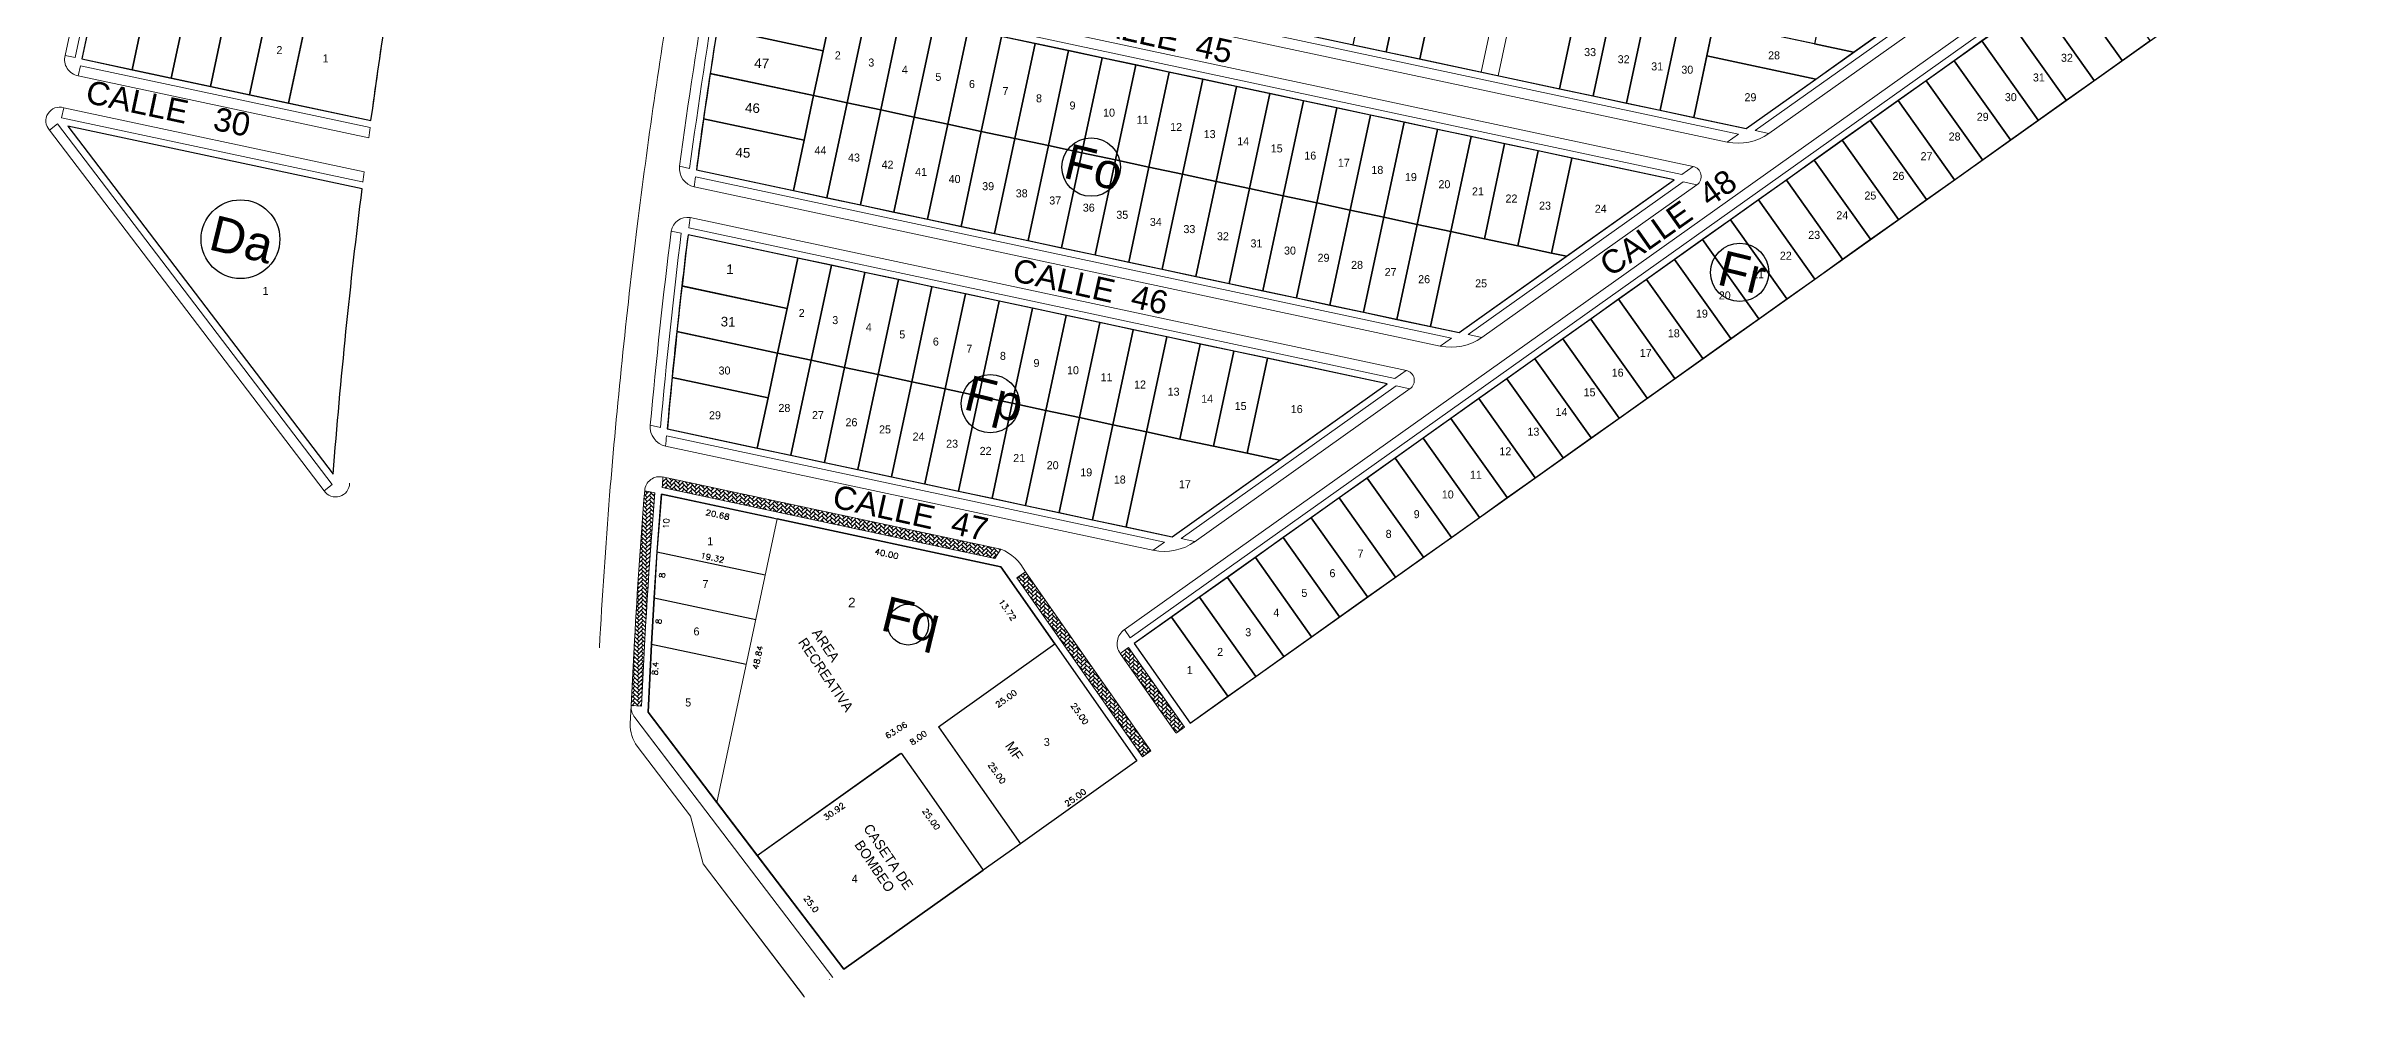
# Model space of a CAD drawing. Header units: millimetres. Extents: x 547073 to 557369, y 9424164 to 9429566.
# Drawn here: x 549485.6 to 549887.2, y 9427986.5 to 9428152.9 of the extents above; entities that cross this region are included whole.
import ezdxf

# ---------------------------------------------------------------- set-up
doc = ezdxf.new("R2010")
doc.units = ezdxf.units.MM
doc.layers.add('--- HATCH VEREDAS', color=7, linetype='Continuous', lineweight=25, true_color=0xb4b4b4)
for name, color, linetype, lineweight in [('00 Veredas', 253, 'Continuous', 15), ('MANZANAS', 1, 'Continuous', 30), ('medidas lotes', 7, 'Continuous', 13), ('MULTIFAMILIARES', 6, 'Continuous', 25), ('polilinea lote', 201, 'Continuous', 25), ('trazado manzanas', 6, 'Continuous', 25), ('VEREDAS', 140, 'Continuous', 20), ('VIVIENDA', 7, 'Continuous', 30)]:
    doc.layers.add(name, color=color, linetype=linetype, lineweight=lineweight)
doc.layers.add('NUMERACION', color=1, linetype='Continuous')
doc.layers.add('TEXTO-CATASTRO', color=12, linetype='Continuous')
doc.styles.add('KBYOZ', font='micross.ttf')
doc.styles.add('ROMANS', font='romans.shx', dxfattribs={"width": 1.1})
doc.dimstyles.new('COTA', dxfattribs={"dimtxt": 1, "dimasz": 2.5, "dimexe": 1.25, "dimexo": 0.625, "dimgap": 0.5, "dimtad": 1, "dimzin": 0, "dimdsep": 46, "dimtxsty": 'ROMANS', "dimblk1": 'NONE', "dimblk2": 'NONE', "dimsah": 1, "dimcen": 2.5, "dimse1": 1, "dimse2": 1, "dimsd1": 1, "dimsd2": 1, "dimclrt": 256, "dimadec": 0, "dimazin": 0, "dimtfac": 1, "dimtmove": 0, "dimatfit": 3, "dimldrblk": 'NONE', "dimfxl": 1, "dimtolj": 1, "dimtzin": 0, "dimarcsym": 0})
pattern_1 = [(45.0163705026, (8026.24636, -545.84225), (-0.000205266503, 0.71842046036), [1.524, -0.508]), (135.0163705026, (8026.60547, -545.48294), (-0.000205266503, 0.71842046036), [1.524, -0.508])]

# ---------------------------------------------------------------- blocks, each defined once
blk = doc.blocks.new('*D84')
at = {"layer": 'Defpoints', "color": 0, "lineweight": 70, "transparency": 16777216}
for p in [(549592.57, 9428064.41), (549592.03, 9428056.34), (549594.12, 9428056.18)]:
    blk.add_point(p, dxfattribs=at)
at = {"layer": 'VIVIENDA', "transparency": 16777216, "insert": (549593.42, 9428060.29), "char_height": 1, "attachment_point": 5, "rotation": 85.706, "style": 'ROMANS'}
blk.add_mtext('\\A1;8', dxfattribs=at)
blk = doc.blocks.new('_None')
blk = doc.blocks.new('*D111')
at = {"layer": 'Defpoints', "color": 0, "lineweight": 70, "transparency": 16777216}
for p in [(549592.03, 9428056.34), (549591.56, 9428048.26), (549593.51, 9428048.11)]:
    blk.add_point(p, dxfattribs=at)
at = {"layer": 'VIVIENDA', "transparency": 16777216, "insert": (549592.82, 9428052.22), "char_height": 1, "attachment_point": 5, "rotation": 85.706, "style": 'ROMANS'}
blk.add_mtext('\\A1;8', dxfattribs=at)
blk = doc.blocks.new('*D112')
at = {"layer": 'Defpoints', "color": 0, "lineweight": 70, "transparency": 16777216}
for p in [(549591.56, 9428048.26), (549591.13, 9428039.84), (549592.88, 9428039.7)]:
    blk.add_point(p, dxfattribs=at)
at = {"layer": 'VIVIENDA', "transparency": 16777216, "insert": (549592.2, 9428043.98), "char_height": 1, "attachment_point": 5, "rotation": 85.706, "style": 'ROMANS'}
blk.add_mtext('\\A1;8.4', dxfattribs=at)
blk = doc.blocks.new('*D113')
at = {"layer": 'Defpoints', "color": 0, "lineweight": 70, "transparency": 16777216}
for p in [(549593.32, 9428074.47), (549592.57, 9428064.41), (549594.74, 9428064.24)]:
    blk.add_point(p, dxfattribs=at)
at = {"layer": 'VIVIENDA', "transparency": 16777216, "insert": (549594.12, 9428069.35), "char_height": 1, "attachment_point": 5, "rotation": 85.7171, "style": 'ROMANS'}
blk.add_mtext('\\A1;10', dxfattribs=at)
blk = doc.blocks.new('*D114')
at = {"layer": 'Defpoints', "color": 0, "lineweight": 70, "transparency": 16777216}
for p in [(549613.55, 9428070.15), (549603.35, 9428022.39), (549606.03, 9428021.82)]:
    blk.add_point(p, dxfattribs=at)
at = {"layer": 'VIVIENDA', "transparency": 16777216, "insert": (549610.15, 9428045.91), "char_height": 1, "attachment_point": 5, "rotation": 77.9496, "style": 'ROMANS'}
blk.add_mtext('\\A1;48.84', dxfattribs=at)
blk = doc.blocks.new('*D115')
at = {"layer": 'Defpoints', "color": 0, "lineweight": 70, "transparency": 16777216}
for p in [(549613.55, 9428070.15), (549652.05, 9428058.91), (549652.67, 9428061.8)]:
    blk.add_point(p, dxfattribs=at)
at = {"layer": 'VIVIENDA', "transparency": 16777216, "insert": (549632.7, 9428064.06), "char_height": 1, "attachment_point": 5, "rotation": 347.9496, "style": 'ROMANS'}
blk.add_mtext('\\A1;40.00', dxfattribs=at)
blk = doc.blocks.new('*D85')
at = {"layer": 'Defpoints', "color": 0, "lineweight": 70, "transparency": 16777216}
for p in [(549652.67, 9428061.8), (549656.96, 9428048.06), (549660.54, 9428050.56)]:
    blk.add_point(p, dxfattribs=at)
at = {"layer": 'VIVIENDA', "transparency": 16777216, "insert": (549653.84, 9428054.25), "char_height": 1, "attachment_point": 5, "rotation": 305.0271, "style": 'ROMANS'}
blk.add_mtext('\\A1;13.72', dxfattribs=at)
blk = doc.blocks.new('*D116')
at = {"layer": 'Defpoints', "color": 0, "lineweight": 70, "transparency": 16777216}
for p in [(549662.14, 9428048.29), (549608.32, 9428015.4), (549608.95, 9428014.4)]:
    blk.add_point(p, dxfattribs=at)
at = {"layer": 'VIVIENDA', "transparency": 16777216, "insert": (549634.37, 9428033.19), "char_height": 1, "attachment_point": 5, "rotation": 32.5004, "style": 'ROMANS'}
blk.add_mtext('\\A1;63.06', dxfattribs=at)
blk = doc.blocks.new('*D117')
at = {"layer": 'Defpoints', "color": 0, "lineweight": 70, "transparency": 16777216}
for p in [(549593.32, 9428074.47), (549613.04, 9428067.76), (549613.55, 9428070.15)]:
    blk.add_point(p, dxfattribs=at)
at = {"layer": 'VIVIENDA', "transparency": 16777216, "insert": (549603.13, 9428070.9), "char_height": 1, "attachment_point": 5, "rotation": 347.9496, "style": 'ROMANS'}
blk.add_mtext('\\A1;20.68', dxfattribs=at)
blk = doc.blocks.new('*D118')
at = {"layer": 'Defpoints', "color": 0, "lineweight": 70, "transparency": 16777216}
for p in [(549592.57, 9428064.41), (549611.46, 9428060.37), (549611.46, 9428060.37)]:
    blk.add_point(p, dxfattribs=at)
at = {"layer": 'MULTIFAMILIARES', "transparency": 16777216, "insert": (549602.22, 9428063.37), "char_height": 1, "attachment_point": 5, "rotation": 347.9496, "style": 'ROMANS'}
blk.add_mtext('\\A1;19.32', dxfattribs=at)
blk = doc.blocks.new('*D86')
at = {"layer": 'Defpoints', "color": 0, "lineweight": 70, "transparency": 16777216}
for p in [(549662.14, 9428048.29), (549676.49, 9428027.81), (549672.84, 9428025.26)]:
    blk.add_point(p, dxfattribs=at)
at = {"layer": 'VIVIENDA', "transparency": 16777216, "insert": (549666.48, 9428036.07), "char_height": 1, "attachment_point": 5, "rotation": 305.0271, "style": 'ROMANS'}
blk.add_mtext('\\A1;25.00', dxfattribs=at)
blk = doc.blocks.new('*D119')
at = {"layer": 'Defpoints', "color": 0, "lineweight": 70, "transparency": 16777216}
for p in [(549662.14, 9428048.29), (549641.76, 9428033.8), (549644, 9428030.66)]:
    blk.add_point(p, dxfattribs=at)
at = {"layer": 'VIVIENDA', "transparency": 16777216, "insert": (549653.61, 9428038.72), "char_height": 1, "attachment_point": 5, "rotation": 35.4147, "style": 'ROMANS'}
blk.add_mtext('\\A1;25.00', dxfattribs=at)
blk = doc.blocks.new('*D87')
at = {"layer": 'Defpoints', "color": 0, "lineweight": 70, "transparency": 16777216}
for p in [(549641.76, 9428033.8), (549658.34, 9428014.89), (549656.11, 9428013.33)]:
    blk.add_point(p, dxfattribs=at)
at = {"layer": 'VIVIENDA', "transparency": 16777216, "insert": (549651.98, 9428025.7), "char_height": 1, "attachment_point": 5, "rotation": 305.0271, "style": 'ROMANS'}
blk.add_mtext('\\A1;25.00', dxfattribs=at)
blk = doc.blocks.new('*D120')
at = {"layer": 'Defpoints', "color": 0, "lineweight": 70, "transparency": 16777216}
for p in [(549676.49, 9428027.81), (549676.49, 9428027.81), (549656.11, 9428013.33)]:
    blk.add_point(p, dxfattribs=at)
at = {"layer": 'VIVIENDA', "transparency": 16777216, "insert": (549665.72, 9428021.39), "char_height": 1, "attachment_point": 5, "rotation": 35.4147, "style": 'ROMANS'}
blk.add_mtext('\\A1;25.00', dxfattribs=at)
blk = doc.blocks.new('*D121')
at = {"layer": 'Defpoints', "color": 0, "lineweight": 70, "transparency": 16777216}
for p in [(549635.23, 9428029.19), (549636.7, 9428027.12), (549610.03, 9428011.27)]:
    blk.add_point(p, dxfattribs=at)
at = {"layer": 'VIVIENDA', "transparency": 16777216, "insert": (549623.52, 9428018.97), "char_height": 1, "attachment_point": 5, "rotation": 35.4136, "style": 'ROMANS'}
blk.add_mtext('\\A1;30.92', dxfattribs=at)
blk = doc.blocks.new('*D122')
at = {"layer": 'Defpoints', "color": 0, "lineweight": 70, "transparency": 16777216}
for p in [(549635.23, 9428029.19), (549646.85, 9428006.81), (549649.57, 9428008.72)]:
    blk.add_point(p, dxfattribs=at)
at = {"layer": 'VIVIENDA', "transparency": 16777216, "insert": (549640.5, 9428017.62), "char_height": 1, "attachment_point": 5, "rotation": 305.0271, "style": 'ROMANS'}
blk.add_mtext('\\A1;25.00', dxfattribs=at)
blk = doc.blocks.new('*D123')
at = {"layer": 'Defpoints', "color": 0, "lineweight": 70, "transparency": 16777216}
for p in [(549641.76, 9428033.8), (549635.23, 9428029.19), (549635.54, 9428028.74)]:
    blk.add_point(p, dxfattribs=at)
at = {"layer": 'VIVIENDA', "transparency": 16777216, "insert": (549638.24, 9428031.86), "char_height": 1, "attachment_point": 5, "rotation": 35.2034, "style": 'ROMANS'}
blk.add_mtext('\\A1;8.00', dxfattribs=at)
blk = doc.blocks.new('*D124')
at = {"layer": 'Defpoints', "color": 0, "lineweight": 70, "transparency": 16777216}
for p in [(549610.03, 9428011.27), (549625.18, 9427991.37), (549626.28, 9427992.21)]:
    blk.add_point(p, dxfattribs=at)
at = {"layer": 'VIVIENDA', "transparency": 16777216, "insert": (549619.5, 9428002.77), "char_height": 1, "attachment_point": 5, "rotation": 307.2907, "style": 'ROMANS'}
blk.add_mtext('\\A1;25.0', dxfattribs=at)

msp = doc.modelspace()

# ---------------------------------------------------------------- hatches: boundary and pattern name
at = {"layer": '--- HATCH VEREDAS', "lineweight": 15}
h = msp.add_hatch(dxfattribs=at)
h.set_pattern_fill('AR-HBONE', color=256, scale=0.005, angle=0.01637)
h.set_pattern_definition(pattern_1)
h.paths.add_polyline_path([(549592.137, 9428074.723), (549590.362, 9428075.102, 0.0062083), (549588.586, 9428048.895), (549588.008, 9428037.48), (549589.814, 9428037.388, -0.0088568)])
h = msp.add_hatch(dxfattribs=at)
h.set_pattern_fill('AR-HBONE', color=256, scale=0.005, angle=0.01637)
h.set_pattern_definition(pattern_1)
h.paths.add_polyline_path([(549593.566, 9428077.486, 0.0004302), (549593.418, 9428075.677), (549651.654, 9428063.245), (549652.668, 9428064.869)])
h = msp.add_hatch(dxfattribs=at)
h.set_pattern_fill('AR-HBONE', color=256, scale=0.005, angle=0.01637)
h.set_pattern_definition(pattern_1)
h.paths.add_polyline_path([(549656.975, 9428060.882), (549655.5, 9428059.848), (549667.679, 9428042.472), (549677.448, 9428028.535), (549678.913, 9428029.577), (549669.153, 9428043.504)])
h = msp.add_hatch(dxfattribs=at)
h.set_pattern_fill('AR-HBONE', color=256, scale=0.005, angle=0.01637)
h.set_pattern_definition([(45.0163705026, (8175.4649, -596.5685), (-0.000205266503, 0.71842046036), [1.524, -0.508]), (135.0163705026, (8175.824, -596.2092), (-0.000205266503, 0.71842046036), [1.524, -0.508])])
h.paths.add_polyline_path([(549675.042, 9428047.647), (549673.575, 9428046.604), (549683.316, 9428032.707), (549684.783, 9428033.75)])

# ---------------------------------------------------------------- linework, layer by layer
msp.add_line((549678.931, 9428029.552), (549669.153, 9428043.504), dxfattribs=at)
msp.add_lwpolyline([(549673.552, 9428046.637), (549683.321, 9428032.699)], dxfattribs=at)
for points in [[(549590.948, 9428036.323), (549625.181, 9427991.37)], [(549610.026, 9428011.27), (549635.088, 9428029.09)], [(549625.181, 9427991.37), (549649.575, 9428008.716)]]:
    msp.add_lwpolyline(points)
at = {"layer": '00 Veredas'}
for p, q in [((549779.772, 9428136.103), (549781.762, 9428137.518)), ((549784.682, 9428138.122), (549787.071, 9428137.612)), ((549596.466, 9428131.879), (549598.231, 9428131.502)), ((549771.808, 9428130.44), (549773.799, 9428131.856)), ((549774.463, 9428128.647), (549772.074, 9428129.157)), ((549596.765, 9428120.158), (549594.998, 9428120.535)), ((549729.559, 9428100.399), (549731.55, 9428101.815)), ((549734.47, 9428102.418), (549736.859, 9428101.908)), ((549721.596, 9428094.737), (549723.586, 9428096.152)), ((549724.25, 9428092.943), (549721.861, 9428093.453)), ((549591.344, 9428086.549), (549593.117, 9428086.171)), ((549592.137, 9428074.723), (549590.362, 9428075.102)), ((549679.346, 9428064.695), (549681.337, 9428066.111)), ((549684.257, 9428066.715), (549686.646, 9428066.205)), ((549667.679, 9428042.472), (549655.5, 9428059.848)), ((549669.153, 9428043.504), (549656.975, 9428060.882)), ((549675.042, 9428047.647), (549673.575, 9428046.604)), ((549678.931, 9428029.552), (549669.153, 9428043.504)), ((549677.465, 9428028.51), (549667.679, 9428042.472)), ((549683.333, 9428032.683), (549684.8, 9428033.726)), ((549677.465, 9428028.51), (549678.932, 9428029.553)), ((549637.866, 9428000.353), (549639.334, 9428001.397))]:
    msp.add_line(p, q, dxfattribs=at)
for points in [[(549582.445, 9428047.601, -0.0062863), (549584.229, 9428074.289, -0.0099656), (549589.061, 9428121.378, -0.0104152), (549595.426, 9428165.223, -0.0124006), (549605.377, 9428217.023, -0.0105091), (549615.813, 9428260.492, -0.011062), (549628.761, 9428305.731, -0.0108206), (549643.35, 9428349.386, -0.0222251), (549679.157, 9428436.845, 0.2386616), (549665.831, 9428435.115, 0.2386616)], [(549601.563, 9428165.557, 0.0080508), (549596.466, 9428131.879, 0.0080508)], [(549603.325, 9428165.181, 0.0080646), (549598.231, 9428131.502, 0.0080646)], [(549594.998, 9428120.535, 0.0080793), (549591.344, 9428086.549)], [(549596.765, 9428120.158, 0.0080932), (549593.117, 9428086.171)], [(549588.586, 9428048.895), (549588.008, 9428037.48), (549587.848, 9428034.313, 0.1771656), (549589.067, 9428030.375), (549598.4, 9428018.119), (549600.591, 9428009.795), (549618.349, 9427986.476)], [(549588.586, 9428048.895), (549588.004, 9428037.396, 0.1771656), (549588.613, 9428035.427), (549591.215, 9428032.011), (549599.535, 9428021.086)]]:
    msp.add_lwpolyline(points, format="xyb", dxfattribs=at)
for points in [[(549736.742, 9428148.356), (549762.797, 9428270.406)], [(549736.742, 9428148.356), (549762.797, 9428270.406)], [(549739.676, 9428147.73), (549765.731, 9428269.78)], [(549739.676, 9428147.73), (549765.731, 9428269.78)], [(549884.754, 9428200.4), (549869.843, 9428189.841), (549674.265, 9428050.776)], [(549885.936, 9428199.032), (549870.885, 9428188.373), (549675.332, 9428049.325)], [(549605.923, 9428173.215), (549779.772, 9428136.103)], [(549606.237, 9428174.989), (549781.762, 9428137.518)], [(549773.801, 9428131.856), (549605, 9428167.891)], [(549771.808, 9428130.44), (549604.699, 9428166.114)], [(549784.682, 9428138.122), (549822.287, 9428164.86)], [(549787.071, 9428137.612), (549824.818, 9428164.451)], [(549599.011, 9428128.268), (549729.559, 9428100.399)], [(549599.249, 9428130.058), (549731.55, 9428101.815)], [(549734.47, 9428102.418), (549772.074, 9428129.157)], [(549736.859, 9428101.908), (549774.464, 9428128.648)], [(549721.596, 9428094.737), (549598.092, 9428121.102)], [(549723.662, 9428096.136), (549598.317, 9428122.894)], [(549684.257, 9428066.715), (549721.861, 9428093.453)], [(549686.495, 9428066.097), (549724.313, 9428092.988)], [(549594.19, 9428084.715), (549681.337, 9428066.111)], [(549594.025, 9428082.909), (549679.527, 9428064.657)], [(549651.654, 9428063.245), (549593.418, 9428075.677)], [(549652.668, 9428064.869), (549593.468, 9428077.507)], [(549613.55, 9428070.152), (549602.961, 9428020.548)], [(549652.668, 9428064.869), (549651.654, 9428063.245)], [(549656.975, 9428060.882), (549655.5, 9428059.848)], [(549674.298, 9428050.799), (549675.332, 9428049.325)], [(549675.042, 9428047.647), (549684.795, 9428033.732)], [(549673.552, 9428046.637), (549683.321, 9428032.699)], [(549588.221, 9428041.891), (549588.23, 9428041.878)], [(549588.008, 9428037.48), (549589.814, 9428037.388)], [(549588.613, 9428035.427), (549601.052, 9428019.094), (549608.117, 9428009.816), (549623.271, 9427989.916)], [(549598.4, 9428018.119), (549600.591, 9428009.795)], [(549600.591, 9428009.795), (549618.129, 9427986.766)], [(549622.68, 9427989.592), (549622.697, 9427989.568)]]:
    msp.add_lwpolyline(points, dxfattribs=at)
for centre, radius, start, end in [((549781.657, 9428145.389), 9.476, 258.52041, 304.84383), ((549599.726, 9428131.474), 3.285, 172.93047, 257.42401), ((549773.426, 9428130.106), 1.79, 305.38933, 77.9749), ((550644.74, 9427990.464), 1054.77, 172.39487, 172.492949), ((549597.877, 9428120), 2.928, 81.34985, 169.4617), ((550644.74, 9427990.464), 1054.77, 172.787267, 172.885401), ((549723.254, 9428094.41), 1.773, 304.1601, 79.20414), ((549594.739, 9428086.243), 3.409, 174.84174, 257.98781), ((550644.74, 9427990.464), 1054.77, 174.873409, 174.971915), ((550644.74, 9427990.464), 1057.77, 175.405419, 176.833364), ((549592.971, 9428074.94), 2.614, 76.84312, 176.44554), ((550644.74, 9427990.464), 1054.77, 175.267559, 175.36615), ((550644.74, 9427990.464), 1055.97, 175.423338, 177.453119), ((549649.75, 9428057.397), 8.021, 25.74779, 68.66373), ((549681.326, 9428073.527), 9.05, 257.36401, 306.00023), ((549676.02, 9428048.342), 3, 125.02709, 215.41468)]:
    msp.add_arc(centre, radius, start, end, dxfattribs=at)
at = {"layer": 'MANZANAS'}
for points in [[(549612.994, 9428209.54, 0.0080604), (549606.47, 9428176.166), (549783.09, 9428138.462), (549820.694, 9428165.2), (549612.994, 9428209.54, 0.0080604)], [(549604.523, 9428164.925, 0.0080739), (549599.434, 9428131.245), (549732.877, 9428102.758), (549770.481, 9428129.497), (549604.523, 9428164.925, 0.0080739)], [(549597.969, 9428119.901, 0.0081026), (549594.327, 9428085.913), (549682.664, 9428067.055), (549720.268, 9428093.793), (549597.969, 9428119.901, 0.0081026)]]:
    msp.add_lwpolyline(points, format="xyb", close=True, dxfattribs=at)
for points in [[(549881.418, 9428173.53), (549887.179, 9428177.611), (549877.328, 9428191.465), (549871.579, 9428187.394), (549676.02, 9428048.342), (549685.778, 9428034.421)], [(549590.948, 9428036.323), (549591.555, 9428048.262), (549592.03, 9428056.34), (549592.565, 9428064.406), (549593.321, 9428074.47), (549613.55, 9428070.152), (549652.665, 9428061.802), (549662.138, 9428048.287), (549676.487, 9428027.815), (549656.112, 9428013.327), (549649.575, 9428008.716), (549625.181, 9427991.37), (549610.026, 9428011.27), (549602.961, 9428020.548)]]:
    msp.add_lwpolyline(points, close=True, dxfattribs=at)
at = {"layer": 'MANZANAS', "color": 1}
for centre, radius in [((549668.482, 9428131.732), 5.111), ((549519.641, 9428119.117), 6.888), ((549781.952, 9428113.311), 5.111), ((549650.837, 9428090.339), 5.111), ((549636.465, 9428051.662), 3.578)]:
    msp.add_circle(centre, radius, dxfattribs=at)
at = {"layer": 'medidas lotes'}
msp.add_line((549652.665, 9428061.802), (549653.745, 9428060.261), dxfattribs=at)
msp.add_arc((549731.461, 9428109.607), 9.403, 258.33068, 305.03355, dxfattribs=at)
at = {"layer": 'polilinea lote'}
for points in [[(549504.334, 9428165.892), (549495.532, 9428167.769), (549491.878, 9428150.655), (549500.68, 9428148.777)], [(549511.18, 9428164.432), (549504.334, 9428165.892), (549500.68, 9428148.777), (549507.526, 9428147.317)], [(549518.026, 9428162.971), (549511.18, 9428164.432), (549507.526, 9428147.317), (549514.372, 9428145.857)], [(549524.872, 9428161.511), (549518.026, 9428162.971), (549514.372, 9428145.857), (549521.218, 9428144.397)], [(549531.718, 9428160.051), (549524.872, 9428161.511), (549521.218, 9428144.397), (549528.064, 9428142.937)]]:
    msp.add_lwpolyline(points, close=True, dxfattribs=at)
for points in [[(549544.967, 9428157.225), (549531.718, 9428160.051), (549528.064, 9428142.937), (549542.475, 9428139.863, -0.0039421)], [(549540.923, 9428127.924), (549489.447, 9428138.906), (549535.848, 9428077.976, -0.0112849)]]:
    msp.add_lwpolyline(points, format="xyb", close=True, dxfattribs=at)
at = {"layer": 'trazado manzanas'}
msp.add_lwpolyline([(549547.729, 9428174.53), (549499.186, 9428184.883), (549491.878, 9428150.655), (549542.475, 9428139.863, -0.0078806)], format="xyb", close=True, dxfattribs=at)
at = {"layer": 'VEREDAS'}
for p, q in [((549488.944, 9428151.281), (549490.705, 9428150.905)), ((549491.628, 9428149.481), (549491.252, 9428147.721)), ((549487.646, 9428139.29), (549486.214, 9428138.2)), ((549488.331, 9428140.371), (549488.707, 9428142.131)), ((549535.707, 9428076.179), (549534.275, 9428075.089))]:
    msp.add_line(p, q, dxfattribs=at)
for points in [[(549496.252, 9428185.509), (549488.944, 9428151.281)], [(549498.012, 9428185.134), (549490.705, 9428150.905)], [(549491.252, 9428147.721), (549542.075, 9428136.881)], [(549491.628, 9428149.481), (549542.314, 9428138.67)], [(549487.646, 9428139.29), (549535.712, 9428076.174)], [(549540.923, 9428129.151), (549488.331, 9428140.371)], [(549541.299, 9428130.911), (549488.707, 9428142.131)], [(549486.214, 9428138.2), (549534.28, 9428075.083)]]:
    msp.add_lwpolyline(points, dxfattribs=at)
for centre, radius, start, end in [((549491.758, 9428150.577), 2.9, 165.95823, 259.951), ((549488.016, 9428139.813), 2.419, 73.40867, 221.83903), ((550644.775, 9427990.525), 1112.37, 172.346619, 172.439611), ((550644.775, 9427990.525), 1112.37, 172.749671, 172.842717), ((549536.304, 9428076.427), 2.43, 213.40356, 359.45059)]:
    msp.add_arc(centre, radius, start, end, dxfattribs=at)
at = {"layer": 'VIVIENDA'}
for p, q in [((549621.593, 9428152.078), (549623.472, 9428160.88)), ((549621.593, 9428152.078), (549603.047, 9428156.037)), ((549603.12, 9428156.022), (549621.593, 9428152.078)), ((549619.923, 9428144.254), (549621.593, 9428152.078)), ((549801.892, 9428151.831), (549789.189, 9428154.543)), ((549619.923, 9428144.254), (549601.819, 9428148.119)), ((549601.991, 9428148.082), (549619.923, 9428144.254)), ((549618.253, 9428136.431), (549619.923, 9428144.254)), ((549618.253, 9428136.431), (549600.651, 9428140.188)), ((549600.923, 9428140.13), (549618.253, 9428136.431)), ((549616.374, 9428127.629), (549618.253, 9428136.431)), ((549615.282, 9428107.002), (549617.161, 9428115.804)), ((549751.679, 9428116.127), (549749.014, 9428116.696)), ((549615.282, 9428107.002), (549596.873, 9428110.932)), ((549596.987, 9428110.908), (549615.282, 9428107.002)), ((549613.612, 9428099.179), (549615.282, 9428107.002)), ((549613.612, 9428099.179), (549595.985, 9428102.942)), ((549596.202, 9428102.895), (549613.612, 9428099.179)), ((549611.941, 9428091.355), (549613.612, 9428099.179)), ((549611.941, 9428091.355), (549595.157, 9428094.938)), ((549595.478, 9428094.869), (549611.941, 9428091.355)), ((549610.062, 9428082.553), (549611.941, 9428091.355)), ((549701.466, 9428080.424), (549695.761, 9428081.642)), ((549612.88, 9428070.295), (549593.321, 9428074.47)), ((549652.665, 9428061.802), (549613.55, 9428070.152)), ((549662.138, 9428048.287), (549652.665, 9428061.802))]:
    msp.add_line(p, q, dxfattribs=at)
for points in [[(549757.532, 9428178.684), (549733.083, 9428183.903), (549729.534, 9428167.278), (549725.984, 9428150.653), (549750.434, 9428145.433)], [(549723.666, 9428168.531), (549717.798, 9428169.783), (549714.249, 9428153.158), (549720.117, 9428151.905)], [(549729.534, 9428167.278), (549723.666, 9428168.531), (549720.117, 9428151.905), (549725.984, 9428150.653)], [(549820.694, 9428165.2), (549798.606, 9428169.916), (549795.057, 9428153.29), (549801.892, 9428151.831)], [(549843.906, 9428167.717), (549839.016, 9428164.24), (549848.868, 9428150.386), (549853.757, 9428153.863)], [(549839.016, 9428164.24), (549834.126, 9428160.763), (549843.978, 9428146.909), (549848.868, 9428150.386)], [(549629.34, 9428159.627), (549623.472, 9428160.88), (549621.593, 9428152.078), (549619.923, 9428144.254), (549625.791, 9428143.002)], [(549635.207, 9428158.375), (549629.34, 9428159.627), (549625.791, 9428143.002), (549631.658, 9428141.749)], [(549759.85, 9428160.806), (549753.983, 9428162.059), (549750.434, 9428145.433), (549756.301, 9428144.181)], [(549765.718, 9428159.553), (549759.85, 9428160.806), (549756.301, 9428144.181), (549762.169, 9428142.928)], [(549771.586, 9428158.301), (549765.718, 9428159.553), (549762.169, 9428142.928), (549768.037, 9428141.675)], [(549834.126, 9428160.763), (549829.237, 9428157.287), (549839.088, 9428143.432), (549843.978, 9428146.909)], [(549641.075, 9428157.122), (549635.207, 9428158.375), (549631.658, 9428141.749), (549637.526, 9428140.496)], [(549646.943, 9428155.869), (549641.075, 9428157.122), (549637.526, 9428140.496), (549643.394, 9428139.244)], [(549652.811, 9428154.617), (549646.943, 9428155.869), (549643.394, 9428139.244), (549649.262, 9428137.991)], [(549777.454, 9428157.048), (549771.586, 9428158.301), (549768.037, 9428141.675), (549773.905, 9428140.423)], [(549801.892, 9428151.831), (549795.057, 9428153.29), (549789.189, 9428154.543), (549783.322, 9428155.795), (549777.454, 9428157.048), (549776.201, 9428151.18), (549795.256, 9428147.113)], [(549829.237, 9428157.287), (549824.347, 9428153.81), (549834.198, 9428139.955), (549839.088, 9428143.432)], [(549658.679, 9428153.364), (549652.811, 9428154.617), (549649.262, 9428137.991), (549655.129, 9428136.739)], [(549664.546, 9428152.111), (549658.679, 9428153.364), (549655.129, 9428136.739), (549660.997, 9428135.486)], [(549670.414, 9428150.859), (549664.546, 9428152.111), (549660.997, 9428135.486), (549666.865, 9428134.233)], [(549824.347, 9428153.81), (549819.457, 9428150.333), (549829.308, 9428136.478), (549834.198, 9428139.955)], [(549676.282, 9428149.606), (549670.414, 9428150.859), (549666.865, 9428134.233), (549672.733, 9428132.981)], [(549682.15, 9428148.353), (549676.282, 9428149.606), (549672.733, 9428132.981), (549678.601, 9428131.728)], [(549688.018, 9428147.101), (549682.15, 9428148.353), (549678.601, 9428131.728), (549684.468, 9428130.475)], [(549795.256, 9428147.113), (549776.201, 9428151.18), (549773.905, 9428140.423), (549783.09, 9428138.462)], [(549819.457, 9428150.333), (549814.567, 9428146.856), (549824.418, 9428133.001), (549829.308, 9428136.478)], [(549625.791, 9428143.002), (549619.923, 9428144.254), (549618.253, 9428136.431), (549616.374, 9428127.629), (549622.241, 9428126.376)], [(549693.885, 9428145.848), (549688.018, 9428147.101), (549684.468, 9428130.475), (549690.336, 9428129.223)], [(549699.753, 9428144.596), (549693.885, 9428145.848), (549690.336, 9428129.223), (549696.204, 9428127.97)], [(549705.621, 9428143.343), (549699.753, 9428144.596), (549696.204, 9428127.97), (549702.072, 9428126.717)], [(549711.489, 9428142.09), (549705.621, 9428143.343), (549702.072, 9428126.717), (549707.94, 9428125.465)], [(549809.677, 9428143.379), (549804.787, 9428139.902), (549814.638, 9428126.047), (549819.528, 9428129.524)], [(549814.567, 9428146.856), (549809.677, 9428143.379), (549819.528, 9428129.524), (549824.418, 9428133.001)], [(549631.658, 9428141.749), (549625.791, 9428143.002), (549622.241, 9428126.376), (549628.109, 9428125.124)], [(549637.526, 9428140.496), (549631.658, 9428141.749), (549628.109, 9428125.124), (549633.977, 9428123.871)], [(549643.394, 9428139.244), (549637.526, 9428140.496), (549633.977, 9428123.871), (549639.845, 9428122.618)], [(549649.262, 9428137.991), (549643.394, 9428139.244), (549639.845, 9428122.618), (549645.713, 9428121.366)], [(549717.356, 9428140.838), (549711.489, 9428142.09), (549707.94, 9428125.465), (549713.807, 9428124.212)], [(549723.224, 9428139.585), (549717.356, 9428140.838), (549713.807, 9428124.212), (549719.675, 9428122.96)], [(549729.092, 9428138.332), (549723.224, 9428139.585), (549719.675, 9428122.96), (549725.543, 9428121.707)], [(549804.787, 9428139.902), (549799.897, 9428136.425), (549809.749, 9428122.57), (549814.638, 9428126.047)], [(549655.129, 9428136.739), (549649.262, 9428137.991), (549645.713, 9428121.366), (549651.58, 9428120.113)], [(549660.997, 9428135.486), (549655.129, 9428136.739), (549651.58, 9428120.113), (549657.448, 9428118.861)], [(549666.865, 9428134.233), (549660.997, 9428135.486), (549657.448, 9428118.861), (549663.316, 9428117.608)], [(549734.96, 9428137.08), (549729.092, 9428138.332), (549725.543, 9428121.707), (549731.411, 9428120.454)], [(549740.828, 9428135.827), (549734.96, 9428137.08), (549731.411, 9428120.454), (549737.278, 9428119.202)], [(549746.695, 9428134.574), (549740.828, 9428135.827), (549737.278, 9428119.202), (549743.146, 9428117.949)], [(549799.897, 9428136.425), (549795.007, 9428132.948), (549804.859, 9428119.093), (549809.749, 9428122.57)], [(549672.733, 9428132.981), (549666.865, 9428134.233), (549663.316, 9428117.608), (549669.184, 9428116.355)], [(549678.601, 9428131.728), (549672.733, 9428132.981), (549669.184, 9428116.355), (549675.051, 9428115.103)], [(549684.468, 9428130.475), (549678.601, 9428131.728), (549675.051, 9428115.103), (549680.919, 9428113.85)], [(549752.563, 9428133.322), (549746.695, 9428134.574), (549743.146, 9428117.949), (549749.014, 9428116.696)], [(549752.563, 9428133.322), (549749.014, 9428116.696), (549751.679, 9428116.127), (549770.481, 9428129.497)], [(549795.007, 9428132.948), (549790.118, 9428129.471), (549799.969, 9428115.616), (549804.859, 9428119.093)], [(549690.336, 9428129.223), (549684.468, 9428130.475), (549680.919, 9428113.85), (549686.787, 9428112.597)], [(549696.204, 9428127.97), (549690.336, 9428129.223), (549686.787, 9428112.597), (549692.655, 9428111.345)], [(549702.072, 9428126.717), (549696.204, 9428127.97), (549692.655, 9428111.345), (549698.523, 9428110.092)], [(549790.118, 9428129.471), (549785.228, 9428125.994), (549795.079, 9428112.139), (549799.969, 9428115.616)], [(549707.94, 9428125.465), (549702.072, 9428126.717), (549698.523, 9428110.092), (549704.39, 9428108.839)], [(549713.807, 9428124.212), (549707.94, 9428125.465), (549704.39, 9428108.839), (549710.258, 9428107.587)], [(549719.675, 9428122.96), (549713.807, 9428124.212), (549710.258, 9428107.587), (549716.126, 9428106.334)], [(549785.228, 9428125.994), (549780.338, 9428122.517), (549790.189, 9428108.662), (549795.079, 9428112.139)], [(549725.543, 9428121.707), (549719.675, 9428122.96), (549716.126, 9428106.334), (549721.994, 9428105.082)], [(549731.411, 9428120.454), (549725.543, 9428121.707), (549721.994, 9428105.082), (549727.862, 9428103.829)], [(549751.679, 9428116.127), (549749.014, 9428116.696), (549743.146, 9428117.949), (549737.278, 9428119.202), (549731.411, 9428120.454), (549727.862, 9428103.829), (549732.877, 9428102.758)], [(549780.338, 9428122.517), (549775.448, 9428119.04), (549785.299, 9428105.186), (549790.189, 9428108.662)], [(549623.028, 9428114.551), (549617.161, 9428115.804), (549615.282, 9428107.002), (549613.612, 9428099.179), (549619.479, 9428097.926)], [(549770.558, 9428115.563), (549765.668, 9428112.086), (549775.519, 9428098.232), (549780.409, 9428101.709)], [(549775.448, 9428119.04), (549770.558, 9428115.563), (549780.409, 9428101.709), (549785.299, 9428105.186)], [(549628.896, 9428113.299), (549623.028, 9428114.551), (549619.479, 9428097.926), (549625.347, 9428096.673)], [(549634.764, 9428112.046), (549628.896, 9428113.299), (549625.347, 9428096.673), (549631.215, 9428095.421)], [(549640.632, 9428110.794), (549634.764, 9428112.046), (549631.215, 9428095.421), (549637.083, 9428094.168)], [(549765.668, 9428112.086), (549760.778, 9428108.609), (549770.63, 9428094.755), (549775.519, 9428098.232)], [(549646.5, 9428109.541), (549640.632, 9428110.794), (549637.083, 9428094.168), (549642.95, 9428092.916)], [(549652.367, 9428108.288), (549646.5, 9428109.541), (549642.95, 9428092.916), (549648.818, 9428091.663)], [(549658.235, 9428107.036), (549652.367, 9428108.288), (549648.818, 9428091.663), (549654.686, 9428090.41)], [(549760.778, 9428108.609), (549755.888, 9428105.132), (549765.74, 9428091.278), (549770.63, 9428094.755)], [(549664.103, 9428105.783), (549658.235, 9428107.036), (549654.686, 9428090.41), (549660.554, 9428089.158)], [(549669.971, 9428104.53), (549664.103, 9428105.783), (549660.554, 9428089.158), (549666.422, 9428087.905)], [(549675.839, 9428103.278), (549669.971, 9428104.53), (549666.422, 9428087.905), (549672.289, 9428086.652)], [(549681.706, 9428102.025), (549675.839, 9428103.278), (549672.289, 9428086.652), (549678.157, 9428085.4)], [(549755.888, 9428105.132), (549750.999, 9428101.655), (549760.85, 9428087.801), (549765.74, 9428091.278)], [(549619.479, 9428097.926), (549613.612, 9428099.179), (549611.941, 9428091.355), (549610.062, 9428082.553), (549615.93, 9428081.301)], [(549687.574, 9428100.772), (549681.706, 9428102.025), (549678.157, 9428085.4), (549684.025, 9428084.147)], [(549693.442, 9428099.52), (549687.574, 9428100.772), (549684.025, 9428084.147), (549689.893, 9428082.894)], [(549699.31, 9428098.267), (549693.442, 9428099.52), (549689.893, 9428082.894), (549695.761, 9428081.642)], [(549750.999, 9428101.655), (549746.109, 9428098.179), (549755.96, 9428084.324), (549760.85, 9428087.801)], [(549625.347, 9428096.673), (549619.479, 9428097.926), (549615.93, 9428081.301), (549621.798, 9428080.048)], [(549631.215, 9428095.421), (549625.347, 9428096.673), (549621.798, 9428080.048), (549627.666, 9428078.795)], [(549637.083, 9428094.168), (549631.215, 9428095.421), (549627.666, 9428078.795), (549633.534, 9428077.543)], [(549720.268, 9428093.793), (549699.31, 9428098.267), (549695.761, 9428081.642), (549701.466, 9428080.424)], [(549746.109, 9428098.179), (549741.219, 9428094.702), (549751.07, 9428080.847), (549755.96, 9428084.324)], [(549642.95, 9428092.916), (549637.083, 9428094.168), (549633.534, 9428077.543), (549639.401, 9428076.29)], [(549648.818, 9428091.663), (549642.95, 9428092.916), (549639.401, 9428076.29), (549645.269, 9428075.038)], [(549654.686, 9428090.41), (549648.818, 9428091.663), (549645.269, 9428075.038), (549651.137, 9428073.785)], [(549736.329, 9428091.225), (549731.439, 9428087.748), (549741.29, 9428073.893), (549746.18, 9428077.37)], [(549741.219, 9428094.702), (549736.329, 9428091.225), (549746.18, 9428077.37), (549751.07, 9428080.847)], [(549660.554, 9428089.158), (549654.686, 9428090.41), (549651.137, 9428073.785), (549657.005, 9428072.532)], [(549666.422, 9428087.905), (549660.554, 9428089.158), (549657.005, 9428072.532), (549662.872, 9428071.28)], [(549672.289, 9428086.652), (549666.422, 9428087.905), (549662.872, 9428071.28), (549668.74, 9428070.027)], [(549731.439, 9428087.748), (549726.549, 9428084.271), (549736.4, 9428070.416), (549741.29, 9428073.893)], [(549678.157, 9428085.4), (549672.289, 9428086.652), (549668.74, 9428070.027), (549674.608, 9428068.774)], [(549701.466, 9428080.424), (549695.761, 9428081.642), (549689.893, 9428082.894), (549684.025, 9428084.147), (549678.157, 9428085.4), (549674.608, 9428068.774), (549682.664, 9428067.055)], [(549726.549, 9428084.271), (549721.659, 9428080.794), (549731.511, 9428066.939), (549736.4, 9428070.416)], [(549721.659, 9428080.794), (549716.769, 9428077.317), (549726.621, 9428063.462), (549731.511, 9428066.939)], [(549716.769, 9428077.317), (549711.879, 9428073.84), (549721.731, 9428059.985), (549726.621, 9428063.462)], [(549711.879, 9428073.84), (549706.99, 9428070.363), (549716.841, 9428056.508), (549721.731, 9428059.985)], [(549706.99, 9428070.363), (549702.1, 9428066.886), (549711.951, 9428053.031), (549716.841, 9428056.508)], [(549697.21, 9428063.409), (549692.32, 9428059.932), (549702.171, 9428046.078), (549707.061, 9428049.554)], [(549702.1, 9428066.886), (549697.21, 9428063.409), (549707.061, 9428049.554), (549711.951, 9428053.031)], [(549692.32, 9428059.932), (549687.43, 9428056.455), (549697.281, 9428042.601), (549702.171, 9428046.078)], [(549687.43, 9428056.455), (549682.54, 9428052.978), (549692.392, 9428039.124), (549697.281, 9428042.601)], [(549682.54, 9428052.978), (549676.02, 9428048.342), (549685.778, 9428034.421), (549692.392, 9428039.124)]]:
    msp.add_lwpolyline(points, close=True, dxfattribs=at)
for points in [[(549623.472, 9428160.88), (549604.499, 9428164.93, 0.0021357), (549603.047, 9428156.037), (549621.593, 9428152.078)], [(549621.593, 9428152.078), (549603.047, 9428156.037, 0.0018992), (549601.819, 9428148.119), (549619.923, 9428144.254)], [(549619.923, 9428144.254), (549601.819, 9428148.119, 0.0019001), (549600.651, 9428140.188), (549618.253, 9428136.431)], [(549618.253, 9428136.431), (549600.651, 9428140.188, 0.0021387), (549599.408, 9428131.251), (549616.374, 9428127.629)], [(549617.161, 9428115.804), (549597.943, 9428119.907, 0.0021422), (549596.873, 9428110.932), (549615.282, 9428107.002)], [(549615.282, 9428107.002), (549596.873, 9428110.932, 0.0019056), (549595.985, 9428102.942), (549613.612, 9428099.179)], [(549613.612, 9428099.179), (549595.985, 9428102.942, 0.0019071), (549595.157, 9428094.938), (549611.941, 9428091.355)], [(549611.941, 9428091.355), (549595.157, 9428094.938, 0.0021475), (549594.299, 9428085.919), (549610.062, 9428082.553)]]:
    msp.add_lwpolyline(points, format="xyb", close=True, dxfattribs=at)
for points in [[(549593.321, 9428074.47), (549592.518, 9428064.417), (549592.03, 9428056.34), (549591.555, 9428048.262), (549590.948, 9428036.323)], [(549593.321, 9428074.47), (549613.55, 9428070.152)], [(549592.518, 9428064.417), (549611.462, 9428060.372)], [(549592.03, 9428056.34), (549609.792, 9428052.549)], [(549591.555, 9428048.262), (549608.122, 9428044.725)], [(549641.763, 9428033.8), (549662.138, 9428048.287)], [(549641.763, 9428033.8), (549646.257, 9428027.387), (549656.112, 9428013.327)], [(549610.026, 9428011.27), (549635.226, 9428029.188)], [(549635.226, 9428029.188), (549639.706, 9428022.795), (549649.575, 9428008.716)]]:
    msp.add_lwpolyline(points, dxfattribs=at)

# ---------------------------------------------------------------- texts
at = {"char_height": 1.75, "attachment_point": 1, "rotation": 304.19096}
for s, width, insert in [('AREA RECREATIVA', 8.942, (549620.995, 9428051.201)), ('MF', 8.942, (549654.784, 9428031.448)), ('\\pxqc;CASETA DE BOMBEO', 21.25217, (549627.753, 9428020.309))]:
    msp.add_mtext_dynamic_manual_height_columns(s, width=width, gutter_width=12.5, heights=[0], dxfattribs=dict(at, insert=insert))
at = {"layer": 'MANZANAS', "color": 1, "char_height": 6.1586, "width": 0.000285, "attachment_point": 5, "rotation": 346.27061, "style": 'KBYOZ'}
for s, insert in [('Fo', (549668.949, 9428131.699)), ('Da', (549519.879, 9428119.048)), ('Fr', (549782.419, 9428113.278)), ('Fp', (549651.304, 9428090.306)), ('Fq', (549636.792, 9428051.639))]:
    msp.add_mtext(s, dxfattribs=dict(at, insert=insert))
at = {"layer": 'NUMERACION', "color": 1, "char_height": 1.4, "width": 1.94611, "attachment_point": 1, "rotation": 0.01637}
for s, insert in [('2', (549525.934, 9428152.913)), ('1', (549534.001, 9428151.452)), ('2', (549623.628, 9428151.985)), ('33', (549754.738, 9428152.56)), ('32', (549760.606, 9428151.307)), ('28', (549786.923, 9428151.991)), ('32', (549838.17, 9428151.562)), ('3', (549629.495, 9428150.732)), ('4', (549635.363, 9428149.48)), ('5', (549641.231, 9428148.227)), ('31', (549766.474, 9428150.055)), ('30', (549771.745, 9428149.481)), ('31', (549833.257, 9428148.118)), ('6', (549647.099, 9428146.974)), ('7', (549652.966, 9428145.722)), ('8', (549658.834, 9428144.469)), ('9', (549664.702, 9428143.217)), ('29', (549782.796, 9428144.664)), ('30', (549828.344, 9428144.675)), ('10', (549670.57, 9428141.964)), ('11', (549676.438, 9428140.711)), ('12', (549682.305, 9428139.459)), ('29', (549823.431, 9428141.231)), ('44', (549620.078, 9428135.36)), ('13', (549688.173, 9428138.206)), ('14', (549694.041, 9428136.953)), ('15', (549699.909, 9428135.701)), ('28', (549818.517, 9428137.787)), ('43', (549625.946, 9428134.107)), ('42', (549631.814, 9428132.854)), ('41', (549637.682, 9428131.602)), ('16', (549705.777, 9428134.448)), ('17', (549711.644, 9428133.195)), ('18', (549717.512, 9428131.943)), ('27', (549813.604, 9428134.343)), ('40', (549643.55, 9428130.349)), ('39', (549649.417, 9428129.096)), ('38', (549655.285, 9428127.844)), ('19', (549723.38, 9428130.69)), ('20', (549729.248, 9428129.438)), ('21', (549735.115, 9428128.185)), ('25', (549803.777, 9428127.456)), ('26', (549808.691, 9428130.9)), ('37', (549661.153, 9428126.591)), ('36', (549667.021, 9428125.338)), ('35', (549672.888, 9428124.086)), ('22', (549740.983, 9428126.932)), ('23', (549746.851, 9428125.68)), ('24', (549756.599, 9428125.141)), ('24', (549798.864, 9428124.012)), ('34', (549678.756, 9428122.833)), ('33', (549684.624, 9428121.581)), ('32', (549690.492, 9428120.328)), ('23', (549793.951, 9428120.568)), ('31', (549696.36, 9428119.075)), ('30', (549702.227, 9428117.823)), ('29', (549708.095, 9428116.57)), ('28', (549713.963, 9428115.317)), ('22', (549788.983, 9428116.924)), ('27', (549719.831, 9428114.065)), ('26', (549725.699, 9428112.812)), ('25', (549735.668, 9428112.089)), ('21', (549784.124, 9428113.681)), ('1', (549523.506, 9428110.769)), ('20', (549778.297, 9428109.977)), ('2', (549617.316, 9428106.909)), ('3', (549623.184, 9428105.657)), ('4', (549629.052, 9428104.404)), ('5', (549634.92, 9428103.151)), ('18', (549769.384, 9428103.349)), ('19', (549774.298, 9428106.793)), ('6', (549640.788, 9428101.899)), ('7', (549646.655, 9428100.646)), ('8', (549652.523, 9428099.393)), ('17', (549764.471, 9428099.906)), ('30', (549603.293, 9428096.831)), ('9', (549658.391, 9428098.141)), ('10', (549664.259, 9428096.888)), ('11', (549670.126, 9428095.636)), ('16', (549759.558, 9428096.462)), ('12', (549675.994, 9428094.383)), ('13', (549681.862, 9428093.13)), ('14', (549687.73, 9428091.878)), ('15', (549754.645, 9428093.018)), ('29', (549601.623, 9428089.007)), ('28', (549613.767, 9428090.284)), ('27', (549619.635, 9428089.031)), ('26', (549625.503, 9428087.779)), ('15', (549693.598, 9428090.625)), ('16', (549703.413, 9428090.086)), ('14', (549749.731, 9428089.574)), ('25', (549631.371, 9428086.526)), ('24', (549637.238, 9428085.273)), ('23', (549643.106, 9428084.021)), ('13', (549744.818, 9428086.13)), ('22', (549648.974, 9428082.768)), ('21', (549654.842, 9428081.515)), ('20', (549660.71, 9428080.263)), ('19', (549666.577, 9428079.01)), ('12', (549739.905, 9428082.687)), ('18', (549672.445, 9428077.758)), ('17', (549683.845, 9428076.931)), ('10', (549729.835, 9428075.138)), ('11', (549734.748, 9428078.582)), ('9', (549724.921, 9428071.694)), ('1', (549601.311, 9428066.966)), ('8', (549720.008, 9428068.251)), ('7', (549715.095, 9428064.807)), ('7', (549600.48, 9428059.475)), ('6', (549710.182, 9428061.363)), ('5', (549705.268, 9428057.919)), ('6', (549598.906, 9428051.175)), ('3', (549695.442, 9428051.032)), ('4', (549700.355, 9428054.475)), ('2', (549690.528, 9428047.588)), ('1', (549685.212, 9428044.402)), ('5', (549597.449, 9428038.738)), ('3', (549660.199, 9428031.821)), ('4', (549626.582, 9428007.89))]:
    msp.add_mtext(s, dxfattribs=dict(at, insert=insert))
at = {"layer": 'TEXTO-CATASTRO', "attachment_point": 5, "style": 'KBYOZ'}
for s, insert, char_height, width, rotation in [('CALLE  45', (549679.664, 9428154.778), 4.08, 0.00000000024, 347.42904), ('47', (549610.838, 9428149.895), 1.68, 0.000122, 358.04521), ('46', (549609.223, 9428142.06), 1.68, 0.000122, 358.04521), ('45', (549607.553, 9428134.236), 1.68, 0.000122, 358.04521), ('CALLE  48', (549769.434, 9428121.972), 4.08, 0.00000000024, 35.20243), ('CALLE  46', (549668.361, 9428110.823), 4.08, 0.00000000024, 347.42904), ('1', (549605.29, 9428113.869), 1.68, 0.000122, 358.04521), ('31', (549604.963, 9428104.654), 1.68, 0.000122, 358.04521), ('CALLE  47', (549636.873, 9428071.202), 4.08, 0.00000000024, 347.42904), ('2', (549626.604, 9428055.521), 1.68, 0.000122, 358.04521)]:
    msp.add_mtext(s, dxfattribs=dict(at, insert=insert, char_height=char_height, width=width, rotation=rotation))
at = {"layer": 'TEXTO-CATASTRO', "color": 7, "insert": (549507.007, 9428141.981), "char_height": 4.08, "width": 0.00000000024, "attachment_point": 5, "rotation": 348.04248, "style": 'KBYOZ'}
msp.add_mtext('CALLE   30', dxfattribs=at)

# ---------------------------------------------------------------- dimensions: what is measured, and where the dimension line sits
at = {"layer": 'MULTIFAMILIARES'}
dim = msp.add_aligned_dim(p1=(549592.567, 9428064.406), p2=(549611.462, 9428060.372), distance=0, dimstyle='COTA', dxfattribs=at)
dim.commit()
dim.dimension.update_dxf_attribs({"geometry": '*D118', "text_midpoint": (549602.224, 9428063.367)})
at = {"layer": 'VIVIENDA'}
for p1, p2, distance, override, picture, middle in [((549593.321, 9428074.47), (549592.567, 9428064.406), 2.182, {"dimdec": 0}, '*D113', (549594.123, 9428069.35)), ((549610.026, 9428011.27), (549625.181, 9427991.37), 1.385, {"dimdec": 1}, '*D124', (549619.501, 9428002.766))]:
    dim = msp.add_aligned_dim(p1=p1, p2=p2, distance=distance, dimstyle='COTA', override=override, dxfattribs=at)
    dim.commit()
    dim.dimension.update_dxf_attribs({"geometry": picture, "text_midpoint": middle})
for p1, p2, distance, picture, middle in [((549593.321, 9428074.47), (549613.55, 9428070.152), -2.441, '*D117', (549603.135, 9428070.902)), ((549613.55, 9428070.152), (549603.354, 9428022.391), 2.74, '*D114', (549610.153, 9428045.908)), ((549613.55, 9428070.152), (549652.665, 9428061.802), -2.956, '*D115', (549632.699, 9428064.064)), ((549652.665, 9428061.802), (549660.542, 9428050.564), -4.371, '*D85', (549653.843, 9428054.248)), ((549662.138, 9428048.287), (549608.952, 9428014.404), -1.185, '*D116', (549634.371, 9428033.188)), ((549662.138, 9428048.287), (549641.763, 9428033.8), 3.856, '*D119', (549653.605, 9428038.716)), ((549662.138, 9428048.287), (549676.487, 9428027.815), -4.453, '*D86', (549666.484, 9428036.069)), ((549641.763, 9428033.8), (549635.226, 9428029.188), 0.552, '*D123', (549638.236, 9428031.86)), ((549641.763, 9428033.8), (549656.112, 9428013.327), 2.721, '*D87', (549651.985, 9428025.699)), ((549610.026, 9428011.27), (549635.226, 9428029.188), -2.54, '*D121', (549623.518, 9428018.974)), ((549635.226, 9428029.188), (549649.575, 9428008.716), -3.324, '*D122', (549640.497, 9428017.618)), ((549656.112, 9428013.327), (549676.487, 9428027.815), 0, '*D120', (549665.72, 9428021.386))]:
    dim = msp.add_aligned_dim(p1=p1, p2=p2, distance=distance, dimstyle='COTA', dxfattribs=at)
    dim.commit()
    dim.dimension.update_dxf_attribs({"geometry": picture, "text_midpoint": middle})
for base, p1, p2, override, picture, middle in [((549594.116, 9428056.184), (549592.565, 9428064.406), (549592.03, 9428056.34), {"dimdec": 0}, '*D84', (549593.422, 9428060.289)), ((549593.51, 9428048.115), (549592.03, 9428056.34), (549591.555, 9428048.262), {"dimdec": 0}, '*D111', (549592.816, 9428052.224)), ((549592.879, 9428039.705), (549591.555, 9428048.262), (549591.127, 9428039.836), {"dimdec": 1, "dimtmove": 1}, '*D112', (549592.198, 9428043.985))]:
    dim = msp.add_linear_dim(base=base, p1=p1, p2=p2, angle=85.706, dimstyle='COTA', override=override, dxfattribs=at)
    dim.commit()
    dim.dimension.update_dxf_attribs({"geometry": picture, "text_midpoint": middle})

doc.saveas('drawing.dxf')
